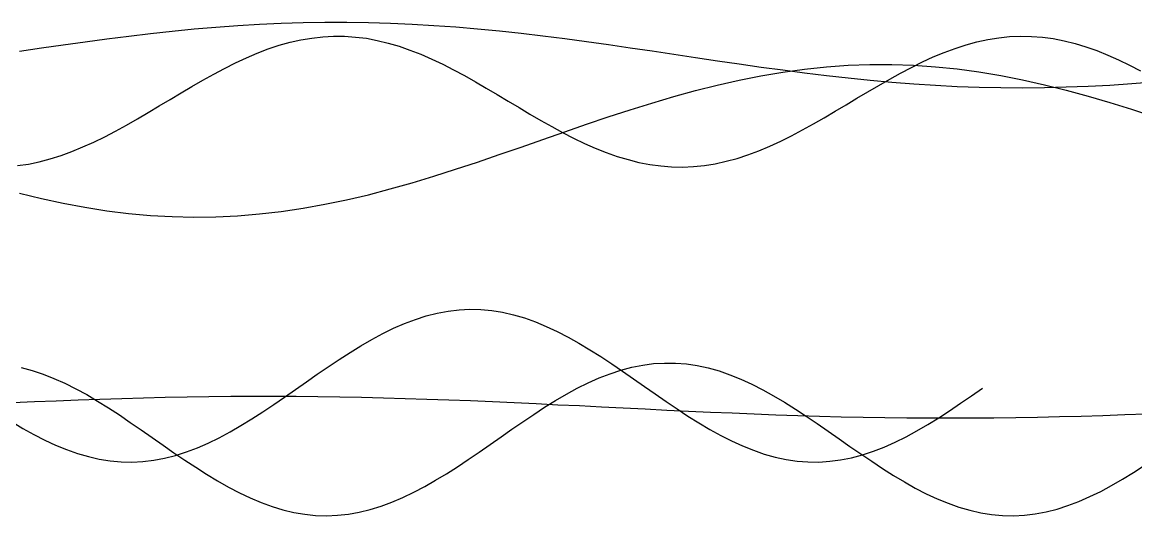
# Model space of a CAD drawing. Header units: metres. Extents: x -249 to 352, y -252 to 258.
# Drawn here: x -75.7 to 26.4, y -251.8 to -206.6 of the extents above; entities that cross this region are included whole.
import ezdxf

# ---------------------------------------------------------------- set-up
doc = ezdxf.new("R2010")
doc.units = ezdxf.units.M

msp = doc.modelspace()

# ---------------------------------------------------------------- linework, layer by layer
for p, q in [((-61.97, -207.38, -433.01), (-59.97, -207.18, -433.01)), ((-59.97, -207.18, -433.01), (-57.97, -207.01, -433.01)), ((-57.97, -207.01, -433.01), (-55.97, -206.87, -433.01)), ((-55.97, -206.87, -433.01), (-53.97, -206.75, -433.01)), ((-53.97, -206.75, -433.01), (-51.97, -206.66, -433.01)), ((-51.97, -206.66, -433.01), (-49.97, -206.6, -433.01)), ((-49.97, -206.6, -433.01), (-47.97, -206.57, -433.01)), ((-47.97, -206.57, -433.01), (-45.97, -206.57, -433.01)), ((-45.97, -206.57, -433.01), (-43.97, -206.6, -433.01)), ((-43.97, -206.6, -433.01), (-41.97, -206.66, -433.01)), ((-41.97, -206.66, -433.01), (-39.97, -206.74, -433.01)), ((-39.97, -206.74, -433.01), (-37.97, -206.86, -433.01)), ((-37.97, -206.86, -433.01), (-35.97, -207, -433.01)), ((-35.97, -207, -433.01), (-33.97, -207.17, -433.01)), ((-33.97, -207.17, -433.01), (-31.97, -207.36, -433.01)), ((-69.97, -208.35, -433.01), (-67.97, -208.08, -433.01)), ((-67.97, -208.08, -433.01), (-65.97, -207.83, -433.01)), ((-65.97, -207.83, -433.01), (-63.97, -207.59, -433.01)), ((-63.97, -207.59, -433.01), (-61.97, -207.38, -433.01)), ((-51.17, -208.4, -433.01), (-50.17, -208.18, -433.01)), ((-50.17, -208.18, -433.01), (-49.17, -208.01, -433.01)), ((-49.17, -208.01, -433.01), (-48.17, -207.89, -433.01)), ((-48.17, -207.89, -433.01), (-47.17, -207.84, -433.01)), ((-47.17, -207.84, -433.01), (-46.17, -207.85, -433.01)), ((-46.17, -207.85, -433.01), (-45.17, -207.92, -433.01)), ((-45.17, -207.92, -433.01), (-44.17, -208.04, -433.01)), ((-44.17, -208.04, -433.01), (-43.17, -208.23, -433.01)), ((-43.17, -208.23, -433.01), (-42.17, -208.47, -433.01)), ((-31.97, -207.36, -433.01), (-29.97, -207.58, -433.01)), ((-29.97, -207.58, -433.01), (-27.97, -207.81, -433.01)), ((-27.97, -207.81, -433.01), (-25.97, -208.06, -433.01)), ((-25.97, -208.06, -433.01), (-23.97, -208.33, -433.01)), ((-23.97, -208.33, -433.01), (-21.97, -208.61, -433.01)), ((11.83, -208.36, -433.01), (12.83, -208.14, -433.01)), ((12.83, -208.14, -433.01), (13.83, -207.98, -433.01)), ((13.83, -207.98, -433.01), (14.83, -207.88, -433.01)), ((14.83, -207.88, -433.01), (15.83, -207.84, -433.01)), ((15.83, -207.84, -433.01), (16.83, -207.86, -433.01)), ((16.83, -207.86, -433.01), (17.83, -207.93, -433.01)), ((17.83, -207.93, -433.01), (18.83, -208.07, -433.01)), ((18.83, -208.07, -433.01), (19.83, -208.26, -433.01)), ((19.83, -208.26, -433.01), (20.83, -208.51, -433.01)), ((-75.97, -209.22, -433.01), (-73.97, -208.92, -433.01)), ((-73.97, -208.92, -433.01), (-71.97, -208.63, -433.01)), ((-71.97, -208.63, -433.01), (-69.97, -208.35, -433.01)), ((-54.17, -209.4, -433.01), (-53.17, -209.01, -433.01)), ((-53.17, -209.01, -433.01), (-52.17, -208.68, -433.01)), ((-52.17, -208.68, -433.01), (-51.17, -208.4, -433.01)), ((-42.17, -208.47, -433.01), (-41.17, -208.76, -433.01)), ((-41.17, -208.76, -433.01), (-40.17, -209.11, -433.01)), ((-40.17, -209.11, -433.01), (-39.17, -209.5, -433.01)), ((-21.97, -208.61, -433.01), (-19.97, -208.9, -433.01)), ((-19.97, -208.9, -433.01), (-17.97, -209.19, -433.01)), ((-17.97, -209.19, -433.01), (-15.97, -209.49, -433.01)), ((7.83, -209.75, -433.01), (8.83, -209.33, -433.01)), ((8.83, -209.33, -433.01), (9.83, -208.96, -433.01)), ((9.83, -208.96, -433.01), (10.83, -208.63, -433.01)), ((10.83, -208.63, -433.01), (11.83, -208.36, -433.01)), ((20.83, -208.51, -433.01), (21.83, -208.82, -433.01)), ((21.83, -208.82, -433.01), (22.83, -209.17, -433.01)), ((22.83, -209.17, -433.01), (23.83, -209.57, -433.01)), ((-57.17, -210.79, -433.01), (-56.17, -210.29, -433.01)), ((-56.17, -210.29, -433.01), (-55.17, -209.82, -433.01)), ((-55.17, -209.82, -433.01), (-54.17, -209.4, -433.01)), ((-39.17, -209.5, -433.01), (-38.17, -209.94, -433.01)), ((-38.17, -209.94, -433.01), (-37.17, -210.41, -433.01)), ((-15.97, -209.49, -433.01), (-13.97, -209.79, -433.01)), ((-13.97, -209.79, -433.01), (-11.97, -210.09, -433.01)), ((-11.97, -210.09, -433.01), (-9.97, -210.38, -433.01)), ((5.83, -210.7, -433.01), (6.83, -210.2, -433.01)), ((6.83, -210.2, -433.01), (7.83, -209.75, -433.01)), ((23.83, -209.57, -433.01), (24.83, -210.01, -433.01)), ((24.83, -210.01, -433.01), (25.83, -210.49, -433.01)), ((-59.17, -211.87, -433.01), (-58.17, -211.32, -433.01)), ((-58.17, -211.32, -433.01), (-57.17, -210.79, -433.01)), ((-37.17, -210.41, -433.01), (-36.17, -210.92, -433.01)), ((-36.17, -210.92, -433.01), (-35.17, -211.46, -433.01)), ((-9.97, -210.38, -433.01), (-7.97, -210.67, -433.01)), ((-7.98, -211.47, -433.01), (-5.98, -211.14, -433.01)), ((-7.97, -210.67, -433.01), (-5.97, -210.94, -433.01)), ((-5.98, -211.14, -433.01), (-3.98, -210.86, -433.01)), ((-5.97, -210.94, -433.01), (-3.97, -211.2, -433.01)), ((-3.98, -210.86, -433.01), (-1.98, -210.65, -433.01)), ((-3.97, -211.2, -433.01), (-1.97, -211.44, -433.01)), ((-1.98, -210.65, -433.01), (0.02, -210.51, -433.01)), ((0.02, -210.51, -433.01), (2.02, -210.44, -433.01)), ((2.02, -210.44, -433.01), (4.02, -210.43, -433.01)), ((3.83, -211.78, -433.01), (4.83, -211.23, -433.01)), ((4.02, -210.43, -433.01), (6.02, -210.5, -433.01)), ((4.83, -211.23, -433.01), (5.83, -210.7, -433.01)), ((6.02, -210.5, -433.01), (8.02, -210.64, -433.01)), ((8.02, -210.64, -433.01), (10.02, -210.84, -433.01)), ((10.02, -210.84, -433.01), (12.02, -211.11, -433.01)), ((12.02, -211.11, -433.01), (14.02, -211.44, -433.01)), ((25.83, -210.49, -433.01), (26.83, -211.01, -433.01)), ((-60.17, -212.45, -433.01), (-59.17, -211.87, -433.01)), ((-35.17, -211.46, -433.01), (-34.17, -212.02, -433.01)), ((-34.17, -212.02, -433.01), (-33.17, -212.6, -433.01)), ((-13.98, -212.83, -433.01), (-11.98, -212.32, -433.01)), ((-11.98, -212.32, -433.01), (-9.98, -211.87, -433.01)), ((-9.98, -211.87, -433.01), (-7.98, -211.47, -433.01)), ((-1.97, -211.44, -433.01), (0.03, -211.67, -433.01)), ((0.03, -211.67, -433.01), (2.03, -211.87, -433.01)), ((1.83, -212.94, -433.01), (2.83, -212.35, -433.01)), ((2.03, -211.87, -433.01), (4.03, -212.05, -433.01)), ((2.83, -212.35, -433.01), (3.83, -211.78, -433.01)), ((4.03, -212.05, -433.01), (6.03, -212.2, -433.01)), ((6.03, -212.2, -433.01), (8.03, -212.33, -433.01)), ((8.03, -212.33, -433.01), (10.03, -212.44, -433.01)), ((14.02, -211.44, -433.01), (16.02, -211.84, -433.01)), ((16.02, -211.84, -433.01), (18.02, -212.29, -433.01)), ((18.02, -212.29, -433.01), (20.02, -212.79, -433.01)), ((22.03, -212.43, -433.01), (24.03, -212.32, -433.01)), ((24.03, -212.32, -433.01), (26.03, -212.19, -433.01)), ((26.03, -212.19, -433.01), (28.03, -212.03, -433.01)), ((-62.17, -213.64, -433.01), (-61.17, -213.04, -433.01)), ((-61.17, -213.04, -433.01), (-60.17, -212.45, -433.01)), ((-33.17, -212.6, -433.01), (-32.17, -213.19, -433.01)), ((-32.17, -213.19, -433.01), (-31.17, -213.79, -433.01)), ((-17.98, -213.97, -433.01), (-15.98, -213.38, -433.01)), ((-15.98, -213.38, -433.01), (-13.98, -212.83, -433.01)), ((0.83, -213.53, -433.01), (1.83, -212.94, -433.01)), ((10.03, -212.44, -433.01), (12.03, -212.51, -433.01)), ((12.03, -212.51, -433.01), (14.03, -212.55, -433.01)), ((14.03, -212.55, -433.01), (16.03, -212.57, -433.01)), ((16.03, -212.57, -433.01), (18.03, -212.55, -433.01)), ((18.03, -212.55, -433.01), (20.03, -212.5, -433.01)), ((20.02, -212.79, -433.01), (22.02, -213.33, -433.01)), ((20.03, -212.5, -433.01), (22.03, -212.43, -433.01)), ((22.02, -213.33, -433.01), (24.02, -213.92, -433.01)), ((-64.17, -214.83, -433.01), (-63.17, -214.24, -433.01)), ((-63.17, -214.24, -433.01), (-62.17, -213.64, -433.01)), ((-31.17, -213.79, -433.01), (-30.17, -214.39, -433.01)), ((-30.17, -214.39, -433.01), (-29.17, -214.98, -433.01)), ((-19.98, -214.59, -433.01), (-17.98, -213.97, -433.01)), ((-1.17, -214.73, -433.01), (-0.17, -214.13, -433.01)), ((-0.17, -214.13, -433.01), (0.83, -213.53, -433.01)), ((24.02, -213.92, -433.01), (26.02, -214.54, -433.01)), ((-66.17, -215.99, -433.01), (-65.17, -215.42, -433.01)), ((-65.17, -215.42, -433.01), (-64.17, -214.83, -433.01)), ((-29.17, -214.98, -433.01), (-28.17, -215.57, -433.01)), ((-23.98, -215.92, -433.01), (-21.98, -215.25, -433.01)), ((-21.98, -215.25, -433.01), (-19.98, -214.59, -433.01)), ((-3.17, -215.89, -433.01), (-2.17, -215.32, -433.01)), ((-2.17, -215.32, -433.01), (-1.17, -214.73, -433.01)), ((26.02, -214.54, -433.01), (28.02, -215.19, -433.01)), ((-67.17, -216.54, -433.01), (-66.17, -215.99, -433.01)), ((-28.17, -215.57, -433.01), (-27.17, -216.13, -433.01)), ((-27.17, -216.13, -433.01), (-26.17, -216.67, -433.01)), ((-25.98, -216.61, -433.01), (-23.98, -215.92, -433.01)), ((-5.17, -216.97, -433.01), (-4.17, -216.44, -433.01)), ((-4.17, -216.44, -433.01), (-3.17, -215.89, -433.01)), ((-69.17, -217.55, -433.01), (-68.17, -217.06, -433.01)), ((-68.17, -217.06, -433.01), (-67.17, -216.54, -433.01)), ((-29.98, -218.01, -433.01), (-27.98, -217.31, -433.01)), ((-27.98, -217.31, -433.01), (-25.98, -216.61, -433.01)), ((-26.17, -216.67, -433.01), (-25.17, -217.19, -433.01)), ((-25.17, -217.19, -433.01), (-24.17, -217.67, -433.01)), ((-7.17, -217.93, -433.01), (-6.17, -217.47, -433.01)), ((-6.17, -217.47, -433.01), (-5.17, -216.97, -433.01)), ((-72.17, -218.77, -433.01), (-71.17, -218.41, -433.01)), ((-71.17, -218.41, -433.01), (-70.17, -218, -433.01)), ((-70.17, -218, -433.01), (-69.17, -217.55, -433.01)), ((-31.98, -218.7, -433.01), (-29.98, -218.01, -433.01)), ((-24.17, -217.67, -433.01), (-23.17, -218.11, -433.01)), ((-23.17, -218.11, -433.01), (-22.17, -218.51, -433.01)), ((-22.17, -218.51, -433.01), (-21.17, -218.86, -433.01)), ((-9.17, -218.72, -433.01), (-8.17, -218.34, -433.01)), ((-8.17, -218.34, -433.01), (-7.17, -217.93, -433.01)), ((-76.17, -219.71, -433.01), (-75.17, -219.56, -433.01)), ((-75.17, -219.56, -433.01), (-74.17, -219.35, -433.01)), ((-74.17, -219.35, -433.01), (-73.17, -219.09, -433.01)), ((-73.17, -219.09, -433.01), (-72.17, -218.77, -433.01)), ((-35.98, -220.04, -433.01), (-33.98, -219.38, -433.01)), ((-33.98, -219.38, -433.01), (-31.98, -218.7, -433.01)), ((-21.17, -218.86, -433.01), (-20.17, -219.16, -433.01)), ((-20.17, -219.16, -433.01), (-19.17, -219.41, -433.01)), ((-19.17, -219.41, -433.01), (-18.17, -219.61, -433.01)), ((-13.17, -219.69, -433.01), (-12.17, -219.53, -433.01)), ((-12.17, -219.53, -433.01), (-11.17, -219.31, -433.01)), ((-11.17, -219.31, -433.01), (-10.17, -219.04, -433.01)), ((-10.17, -219.04, -433.01), (-9.17, -218.72, -433.01)), ((-37.98, -220.68, -433.01), (-35.98, -220.04, -433.01)), ((-18.17, -219.61, -433.01), (-17.17, -219.74, -433.01)), ((-17.17, -219.74, -433.01), (-16.17, -219.82, -433.01)), ((-16.17, -219.82, -433.01), (-15.17, -219.84, -433.01)), ((-15.17, -219.84, -433.01), (-14.17, -219.79, -433.01)), ((-14.17, -219.79, -433.01), (-13.17, -219.69, -433.01)), ((-41.98, -221.85, -433.01), (-39.98, -221.28, -433.01)), ((-39.98, -221.28, -433.01), (-37.98, -220.68, -433.01)), ((-75.98, -222.24, -433.01), (-73.98, -222.72, -433.01)), ((-45.98, -222.84, -433.01), (-43.98, -222.37, -433.01)), ((-43.98, -222.37, -433.01), (-41.98, -221.85, -433.01)), ((-73.98, -222.72, -433.01), (-71.98, -223.15, -433.01)), ((-71.98, -223.15, -433.01), (-69.98, -223.53, -433.01)), ((-69.98, -223.53, -433.01), (-67.98, -223.84, -433.01)), ((-51.98, -223.91, -433.01), (-49.98, -223.61, -433.01)), ((-49.98, -223.61, -433.01), (-47.98, -223.25, -433.01)), ((-47.98, -223.25, -433.01), (-45.98, -222.84, -433.01)), ((-67.98, -223.84, -433.01), (-65.98, -224.09, -433.01)), ((-65.98, -224.09, -433.01), (-63.98, -224.27, -433.01)), ((-63.98, -224.27, -433.01), (-61.98, -224.38, -433.01)), ((-61.98, -224.38, -433.01), (-59.98, -224.43, -433.01)), ((-59.98, -224.43, -433.01), (-57.98, -224.4, -433.01)), ((-57.98, -224.4, -433.01), (-55.98, -224.3, -433.01)), ((-55.98, -224.3, -433.01), (-53.98, -224.14, -433.01)), ((-53.98, -224.14, -433.01), (-51.98, -223.91, -433.01)), ((-40.67, -234.18, -433.01), (-39.67, -233.81, -433.01)), ((-39.67, -233.81, -433.01), (-38.67, -233.49, -433.01)), ((-38.67, -233.49, -433.01), (-37.67, -233.24, -433.01)), ((-37.67, -233.24, -433.01), (-36.67, -233.05, -433.01)), ((-36.67, -233.05, -433.01), (-35.67, -232.93, -433.01)), ((-35.67, -232.93, -433.01), (-34.67, -232.88, -433.01)), ((-34.67, -232.88, -433.01), (-33.67, -232.9, -433.01)), ((-33.67, -232.9, -433.01), (-32.67, -232.99, -433.01)), ((-32.67, -232.99, -433.01), (-31.67, -233.15, -433.01)), ((-31.67, -233.15, -433.01), (-30.67, -233.38, -433.01)), ((-30.67, -233.38, -433.01), (-29.67, -233.67, -433.01)), ((-29.67, -233.67, -433.01), (-28.67, -234.02, -433.01)), ((-42.67, -235.11, -433.01), (-41.67, -234.62, -433.01)), ((-41.67, -234.62, -433.01), (-40.67, -234.18, -433.01)), ((-28.67, -234.02, -433.01), (-27.67, -234.44, -433.01)), ((-27.67, -234.44, -433.01), (-26.67, -234.9, -433.01)), ((-44.67, -236.22, -433.01), (-43.67, -235.64, -433.01)), ((-43.67, -235.64, -433.01), (-42.67, -235.11, -433.01)), ((-26.67, -234.9, -433.01), (-25.67, -235.42, -433.01)), ((-25.67, -235.42, -433.01), (-24.67, -235.98, -433.01)), ((-46.67, -237.48, -433.01), (-45.67, -236.83, -433.01)), ((-45.67, -236.83, -433.01), (-44.67, -236.22, -433.01)), ((-24.67, -235.98, -433.01), (-23.67, -236.58, -433.01)), ((-23.67, -236.58, -433.01), (-22.67, -237.21, -433.01)), ((-47.67, -238.14, -433.01), (-46.67, -237.48, -433.01)), ((-22.67, -237.21, -433.01), (-21.67, -237.87, -433.01)), ((-21.67, -237.87, -433.01), (-20.67, -238.55, -433.01)), ((-18.82, -237.99, -433.01), (-17.82, -237.86, -433.01)), ((-17.82, -237.86, -433.01), (-16.82, -237.8, -433.01)), ((-16.82, -237.8, -433.01), (-15.82, -237.81, -433.01)), ((-15.82, -237.81, -433.01), (-14.82, -237.89, -433.01)), ((-14.82, -237.89, -433.01), (-13.82, -238.04, -433.01)), ((-75.82, -238.21, -433.01), (-74.82, -238.48, -433.01)), ((-74.82, -238.48, -433.01), (-73.82, -238.82, -433.01)), ((-73.82, -238.82, -433.01), (-72.82, -239.21, -433.01)), ((-49.67, -239.53, -433.01), (-48.67, -238.83, -433.01)), ((-48.67, -238.83, -433.01), (-47.67, -238.14, -433.01)), ((-22.82, -239.17, -433.01), (-21.82, -238.78, -433.01)), ((-21.82, -238.78, -433.01), (-20.82, -238.46, -433.01)), ((-20.82, -238.46, -433.01), (-19.82, -238.19, -433.01)), ((-20.67, -238.55, -433.01), (-19.67, -239.24, -433.01)), ((-19.82, -238.19, -433.01), (-18.82, -237.99, -433.01)), ((-13.82, -238.04, -433.01), (-12.82, -238.25, -433.01)), ((-12.82, -238.25, -433.01), (-11.82, -238.53, -433.01)), ((-11.82, -238.53, -433.01), (-10.82, -238.88, -433.01)), ((-10.82, -238.88, -433.01), (-9.82, -239.28, -433.01)), ((-72.82, -239.21, -433.01), (-71.82, -239.66, -433.01)), ((-71.82, -239.66, -433.01), (-70.82, -240.16, -433.01)), ((-50.67, -240.23, -433.01), (-49.67, -239.53, -433.01)), ((-24.82, -240.11, -433.01), (-23.82, -239.61, -433.01)), ((-23.82, -239.61, -433.01), (-22.82, -239.17, -433.01)), ((-19.67, -239.24, -433.01), (-18.67, -239.94, -433.01)), ((-18.67, -239.94, -433.01), (-17.67, -240.64, -433.01)), ((-9.82, -239.28, -433.01), (-8.82, -239.74, -433.01)), ((-8.82, -239.74, -433.01), (-7.82, -240.25, -433.01)), ((-70.82, -240.16, -433.01), (-69.82, -240.7, -433.01)), ((-69.82, -240.7, -433.01), (-68.82, -241.29, -433.01)), ((-66.61, -241.04, -433.01), (-64.61, -240.99, -433.01)), ((-64.61, -240.99, -433.01), (-62.61, -240.94, -433.01)), ((-62.61, -240.94, -433.01), (-60.61, -240.9, -433.01)), ((-60.61, -240.9, -433.01), (-58.61, -240.87, -433.01)), ((-58.61, -240.87, -433.01), (-56.61, -240.85, -433.01)), ((-56.61, -240.85, -433.01), (-54.61, -240.84, -433.01)), ((-54.61, -240.84, -433.01), (-52.61, -240.84, -433.01)), ((-52.67, -241.61, -433.01), (-51.67, -240.92, -433.01)), ((-52.61, -240.84, -433.01), (-50.61, -240.85, -433.01)), ((-51.67, -240.92, -433.01), (-50.67, -240.23, -433.01)), ((-50.61, -240.85, -433.01), (-48.61, -240.87, -433.01)), ((-48.61, -240.87, -433.01), (-46.61, -240.9, -433.01)), ((-46.61, -240.9, -433.01), (-44.61, -240.94, -433.01)), ((-44.61, -240.94, -433.01), (-42.61, -240.98, -433.01)), ((-42.61, -240.98, -433.01), (-40.61, -241.04, -433.01)), ((-26.82, -241.24, -433.01), (-25.82, -240.65, -433.01)), ((-25.82, -240.65, -433.01), (-24.82, -240.11, -433.01)), ((-17.67, -240.64, -433.01), (-16.67, -241.33, -433.01)), ((-7.82, -240.25, -433.01), (-6.82, -240.8, -433.01)), ((-6.82, -240.8, -433.01), (-5.82, -241.39, -433.01)), ((10.33, -241.49, -433.01), (11.33, -240.81, -433.01)), ((11.33, -240.81, -433.01), (12.33, -240.11, -433.01)), ((-76.61, -241.43, -433.01), (-74.61, -241.34, -433.01)), ((-74.61, -241.34, -433.01), (-72.61, -241.26, -433.01)), ((-72.61, -241.26, -433.01), (-70.61, -241.18, -433.01)), ((-70.61, -241.18, -433.01), (-68.61, -241.11, -433.01)), ((-68.82, -241.29, -433.01), (-67.82, -241.91, -433.01)), ((-68.61, -241.11, -433.01), (-66.61, -241.04, -433.01)), ((-67.82, -241.91, -433.01), (-66.82, -242.56, -433.01)), ((-53.67, -242.28, -433.01), (-52.67, -241.61, -433.01)), ((-40.61, -241.04, -433.01), (-38.61, -241.1, -433.01)), ((-38.61, -241.1, -433.01), (-36.61, -241.18, -433.01)), ((-36.61, -241.18, -433.01), (-34.61, -241.25, -433.01)), ((-34.61, -241.25, -433.01), (-32.61, -241.34, -433.01)), ((-32.61, -241.34, -433.01), (-30.61, -241.43, -433.01)), ((-30.61, -241.43, -433.01), (-28.61, -241.52, -433.01)), ((-28.82, -242.51, -433.01), (-27.82, -241.86, -433.01)), ((-28.61, -241.52, -433.01), (-26.61, -241.62, -433.01)), ((-27.82, -241.86, -433.01), (-26.82, -241.24, -433.01)), ((-26.61, -241.62, -433.01), (-24.61, -241.71, -433.01)), ((-24.61, -241.71, -433.01), (-22.61, -241.81, -433.01)), ((-22.61, -241.81, -433.01), (-20.61, -241.91, -433.01)), ((-20.61, -241.91, -433.01), (-18.61, -242.01, -433.01)), ((-18.61, -242.01, -433.01), (-16.61, -242.11, -433.01)), ((-16.67, -241.33, -433.01), (-15.67, -242.01, -433.01)), ((-15.67, -242.01, -433.01), (-14.67, -242.66, -433.01)), ((-5.82, -241.39, -433.01), (-4.82, -242.02, -433.01)), ((-4.82, -242.02, -433.01), (-3.82, -242.68, -433.01)), ((9.33, -242.17, -433.01), (10.33, -241.49, -433.01)), ((-66.82, -242.56, -433.01), (-65.82, -243.24, -433.01)), ((-55.67, -243.54, -433.01), (-54.67, -242.92, -433.01)), ((-54.67, -242.92, -433.01), (-53.67, -242.28, -433.01)), ((-29.82, -243.18, -433.01), (-28.82, -242.51, -433.01)), ((-16.61, -242.11, -433.01), (-14.61, -242.21, -433.01)), ((-14.67, -242.66, -433.01), (-13.67, -243.29, -433.01)), ((-14.61, -242.21, -433.01), (-12.61, -242.3, -433.01)), ((-12.61, -242.3, -433.01), (-10.61, -242.38, -433.01)), ((-10.61, -242.38, -433.01), (-8.61, -242.46, -433.01)), ((-8.61, -242.46, -433.01), (-6.61, -242.54, -433.01)), ((-6.61, -242.54, -433.01), (-4.61, -242.61, -433.01)), ((-4.61, -242.61, -433.01), (-2.61, -242.67, -433.01)), ((-3.82, -242.68, -433.01), (-2.82, -243.35, -433.01)), ((-2.61, -242.67, -433.01), (-0.61, -242.72, -433.01)), ((-0.61, -242.72, -433.01), (1.39, -242.76, -433.01)), ((1.39, -242.76, -433.01), (3.39, -242.8, -433.01)), ((3.39, -242.8, -433.01), (5.39, -242.82, -433.01)), ((5.39, -242.82, -433.01), (7.39, -242.83, -433.01)), ((7.33, -243.44, -433.01), (8.33, -242.82, -433.01)), ((7.39, -242.83, -433.01), (9.39, -242.84, -433.01)), ((8.33, -242.82, -433.01), (9.33, -242.17, -433.01)), ((9.39, -242.84, -433.01), (11.39, -242.83, -433.01)), ((11.39, -242.83, -433.01), (13.39, -242.82, -433.01)), ((13.39, -242.82, -433.01), (15.39, -242.79, -433.01)), ((15.39, -242.79, -433.01), (17.39, -242.76, -433.01)), ((17.39, -242.76, -433.01), (19.39, -242.71, -433.01)), ((19.39, -242.71, -433.01), (21.39, -242.66, -433.01)), ((21.39, -242.66, -433.01), (23.39, -242.6, -433.01)), ((23.39, -242.6, -433.01), (25.39, -242.53, -433.01)), ((25.39, -242.53, -433.01), (27.39, -242.46, -433.01)), ((-76.67, -243.19, -433.01), (-75.67, -243.79, -433.01)), ((-75.67, -243.79, -433.01), (-74.67, -244.35, -433.01)), ((-65.82, -243.24, -433.01), (-64.82, -243.93, -433.01)), ((-64.82, -243.93, -433.01), (-63.82, -244.62, -433.01)), ((-56.67, -244.11, -433.01), (-55.67, -243.54, -433.01)), ((-31.82, -244.56, -433.01), (-30.82, -243.86, -433.01)), ((-30.82, -243.86, -433.01), (-29.82, -243.18, -433.01)), ((-13.67, -243.29, -433.01), (-12.67, -243.88, -433.01)), ((-12.67, -243.88, -433.01), (-11.67, -244.44, -433.01)), ((-2.82, -243.35, -433.01), (-1.82, -244.04, -433.01)), ((-1.82, -244.04, -433.01), (-0.82, -244.74, -433.01)), ((5.33, -244.56, -433.01), (6.33, -244.02, -433.01)), ((6.33, -244.02, -433.01), (7.33, -243.44, -433.01)), ((-74.67, -244.35, -433.01), (-73.67, -244.86, -433.01)), ((-73.67, -244.86, -433.01), (-72.67, -245.33, -433.01)), ((-63.82, -244.62, -433.01), (-62.82, -245.32, -433.01)), ((-58.67, -245.14, -433.01), (-57.67, -244.65, -433.01)), ((-57.67, -244.65, -433.01), (-56.67, -244.11, -433.01)), ((-32.82, -245.26, -433.01), (-31.82, -244.56, -433.01)), ((-11.67, -244.44, -433.01), (-10.67, -244.94, -433.01)), ((-10.67, -244.94, -433.01), (-9.67, -245.4, -433.01)), ((-0.82, -244.74, -433.01), (0.18, -245.44, -433.01)), ((3.33, -245.5, -433.01), (4.33, -245.06, -433.01)), ((4.33, -245.06, -433.01), (5.33, -244.56, -433.01)), ((-72.67, -245.33, -433.01), (-71.67, -245.74, -433.01)), ((-71.67, -245.74, -433.01), (-70.67, -246.09, -433.01)), ((-70.67, -246.09, -433.01), (-69.67, -246.38, -433.01)), ((-62.82, -245.32, -433.01), (-61.82, -246.02, -433.01)), ((-61.82, -246.02, -433.01), (-60.82, -246.7, -433.01)), ((-61.67, -246.27, -433.01), (-60.67, -245.95, -433.01)), ((-60.67, -245.95, -433.01), (-59.67, -245.57, -433.01)), ((-59.67, -245.57, -433.01), (-58.67, -245.14, -433.01)), ((-34.82, -246.64, -433.01), (-33.82, -245.96, -433.01)), ((-33.82, -245.96, -433.01), (-32.82, -245.26, -433.01)), ((-9.67, -245.4, -433.01), (-8.67, -245.8, -433.01)), ((-8.67, -245.8, -433.01), (-7.67, -246.15, -433.01)), ((0.18, -245.44, -433.01), (1.18, -246.13, -433.01)), ((1.33, -246.22, -433.01), (2.33, -245.89, -433.01)), ((2.33, -245.89, -433.01), (3.33, -245.5, -433.01)), ((-69.67, -246.38, -433.01), (-68.67, -246.61, -433.01)), ((-68.67, -246.61, -433.01), (-67.67, -246.77, -433.01)), ((-67.67, -246.77, -433.01), (-66.67, -246.86, -433.01)), ((-66.67, -246.86, -433.01), (-65.67, -246.88, -433.01)), ((-65.67, -246.88, -433.01), (-64.67, -246.83, -433.01)), ((-64.67, -246.83, -433.01), (-63.67, -246.71, -433.01)), ((-63.67, -246.71, -433.01), (-62.67, -246.52, -433.01)), ((-62.67, -246.52, -433.01), (-61.67, -246.27, -433.01)), ((-60.82, -246.7, -433.01), (-59.82, -247.36, -433.01)), ((-35.82, -247.31, -433.01), (-34.82, -246.64, -433.01)), ((-7.67, -246.15, -433.01), (-6.67, -246.43, -433.01)), ((-6.67, -246.43, -433.01), (-5.67, -246.64, -433.01)), ((-5.67, -246.64, -433.01), (-4.67, -246.79, -433.01)), ((-4.67, -246.79, -433.01), (-3.67, -246.87, -433.01)), ((-3.67, -246.87, -433.01), (-2.67, -246.88, -433.01)), ((-2.67, -246.88, -433.01), (-1.67, -246.81, -433.01)), ((-1.67, -246.81, -433.01), (-0.67, -246.68, -433.01)), ((-0.67, -246.68, -433.01), (0.33, -246.48, -433.01)), ((0.33, -246.48, -433.01), (1.33, -246.22, -433.01)), ((1.18, -246.13, -433.01), (2.18, -246.81, -433.01)), ((2.18, -246.81, -433.01), (3.18, -247.47, -433.01)), ((-59.82, -247.36, -433.01), (-58.82, -248, -433.01)), ((-58.82, -248, -433.01), (-57.82, -248.61, -433.01)), ((-37.82, -248.55, -433.01), (-36.82, -247.95, -433.01)), ((-36.82, -247.95, -433.01), (-35.82, -247.31, -433.01)), ((3.18, -247.47, -433.01), (4.18, -248.1, -433.01)), ((4.18, -248.1, -433.01), (5.18, -248.7, -433.01)), ((25.18, -248.45, -433.01), (26.18, -247.84, -433.01)), ((26.18, -247.84, -433.01), (27.18, -247.19, -433.01)), ((-57.82, -248.61, -433.01), (-56.82, -249.17, -433.01)), ((-56.82, -249.17, -433.01), (-55.82, -249.7, -433.01)), ((-39.82, -249.65, -433.01), (-38.82, -249.12, -433.01)), ((-38.82, -249.12, -433.01), (-37.82, -248.55, -433.01)), ((5.18, -248.7, -433.01), (6.18, -249.26, -433.01)), ((23.18, -249.57, -433.01), (24.18, -249.03, -433.01)), ((24.18, -249.03, -433.01), (25.18, -248.45, -433.01)), ((-55.82, -249.7, -433.01), (-54.82, -250.17, -433.01)), ((-54.82, -250.17, -433.01), (-53.82, -250.59, -433.01)), ((-41.82, -250.56, -433.01), (-40.82, -250.13, -433.01)), ((-40.82, -250.13, -433.01), (-39.82, -249.65, -433.01)), ((6.18, -249.26, -433.01), (7.18, -249.78, -433.01)), ((7.18, -249.78, -433.01), (8.18, -250.25, -433.01)), ((21.18, -250.49, -433.01), (22.18, -250.05, -433.01)), ((22.18, -250.05, -433.01), (23.18, -249.57, -433.01)), ((-53.82, -250.59, -433.01), (-52.82, -250.96, -433.01)), ((-52.82, -250.96, -433.01), (-51.82, -251.26, -433.01)), ((-43.82, -251.23, -433.01), (-42.82, -250.93, -433.01)), ((-42.82, -250.93, -433.01), (-41.82, -250.56, -433.01)), ((8.18, -250.25, -433.01), (9.18, -250.66, -433.01)), ((9.18, -250.66, -433.01), (10.18, -251.01, -433.01)), ((10.18, -251.01, -433.01), (11.18, -251.3, -433.01)), ((18.18, -251.44, -433.01), (19.18, -251.19, -433.01)), ((19.18, -251.19, -433.01), (20.18, -250.87, -433.01)), ((20.18, -250.87, -433.01), (21.18, -250.49, -433.01)), ((-51.82, -251.26, -433.01), (-50.82, -251.49, -433.01)), ((-50.82, -251.49, -433.01), (-49.82, -251.66, -433.01)), ((-49.82, -251.66, -433.01), (-48.82, -251.77, -433.01)), ((-48.82, -251.77, -433.01), (-47.82, -251.8, -433.01)), ((-47.82, -251.8, -433.01), (-46.82, -251.76, -433.01)), ((-46.82, -251.76, -433.01), (-45.82, -251.65, -433.01)), ((-45.82, -251.65, -433.01), (-44.82, -251.48, -433.01)), ((-44.82, -251.48, -433.01), (-43.82, -251.23, -433.01)), ((11.18, -251.3, -433.01), (12.18, -251.53, -433.01)), ((12.18, -251.53, -433.01), (13.18, -251.69, -433.01)), ((13.18, -251.69, -433.01), (14.18, -251.78, -433.01)), ((14.18, -251.78, -433.01), (15.18, -251.8, -433.01)), ((15.18, -251.8, -433.01), (16.18, -251.75, -433.01)), ((16.18, -251.75, -433.01), (17.18, -251.63, -433.01)), ((17.18, -251.63, -433.01), (18.18, -251.44, -433.01))]:
    msp.add_line(p, q)

doc.saveas('drawing.dxf')
